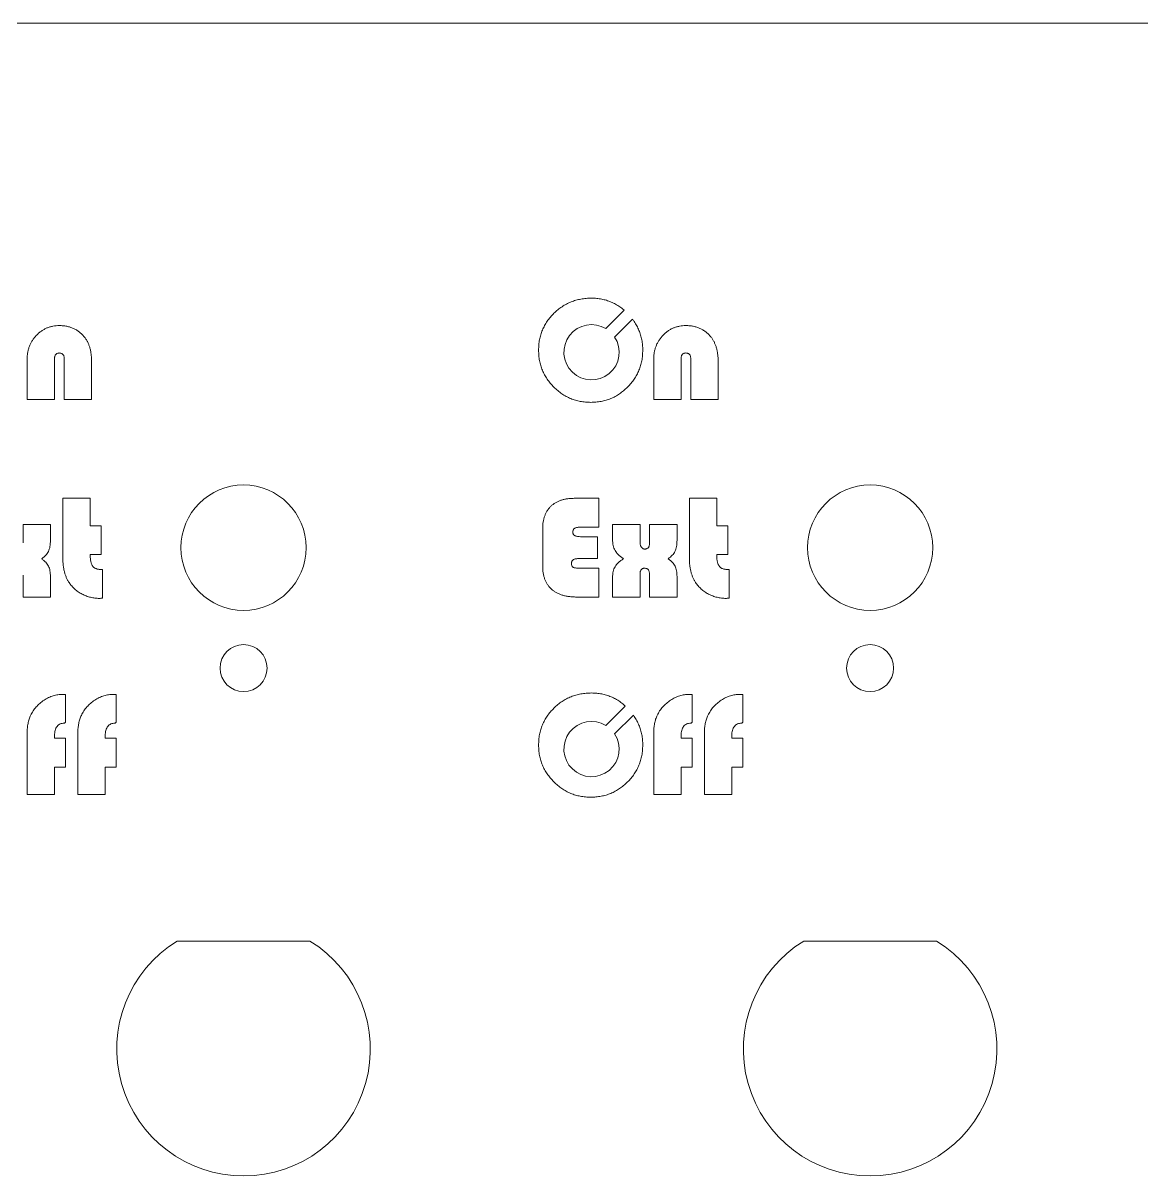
# Model space of a CAD drawing. Header units: millimetres. Extents: x 105 to 587, y 116 to 246.
# Drawn here: x 216.7 to 273.4, y 188 to 246.4 of the extents above; entities that cross this region are included whole.
import ezdxf

# ---------------------------------------------------------------- set-up
doc = ezdxf.new("R2010")
doc.units = ezdxf.units.MM

msp = doc.modelspace()

# ---------------------------------------------------------------- linework, layer by layer
at = {"color": 7, "linetype": 'Continuous', "lineweight": 15}
for p, q in [((587.181, 246.431), (104.581, 246.431)), ((247.21, 231.883), (246.279, 230.952)), ((246.721, 230.526), (247.63, 231.435)), ((216.953, 227.357), (216.953, 229.41)), ((218.342, 229.435), (218.342, 227.357)), ((218.828, 227.357), (218.828, 229.435)), ((220.217, 229.298), (220.217, 227.357)), ((248.703, 227.357), (248.703, 229.41)), ((250.092, 229.435), (250.092, 227.357)), ((250.578, 227.357), (250.578, 229.435)), ((251.967, 229.298), (251.967, 227.357)), ((218.342, 227.357), (216.953, 227.357)), ((220.217, 227.357), (218.828, 227.357)), ((250.092, 227.357), (248.703, 227.357)), ((251.967, 227.357), (250.578, 227.357)), ((218.759, 222.357), (220.148, 222.357)), ((218.759, 219.355), (218.759, 222.357)), ((220.148, 222.357), (220.148, 220.968)), ((244.671, 222.357), (245.926, 222.357)), ((245.926, 222.357), (245.926, 220.898)), ((250.509, 222.357), (251.898, 222.357)), ((250.509, 219.355), (250.509, 222.357)), ((251.898, 222.357), (251.898, 220.968)), ((216.745, 221.037), (218.134, 221.037)), ((216.745, 220.107), (216.745, 221.037)), ((218.134, 221.037), (218.134, 220.229)), ((220.148, 220.968), (220.703, 220.968)), ((220.703, 220.968), (220.703, 219.51)), ((243.078, 218.913), (243.078, 220.829)), ((245.926, 220.898), (245.012, 220.898)), ((246.62, 221.037), (248.009, 221.037)), ((246.62, 220.281), (246.62, 221.037)), ((248.009, 221.037), (248.009, 220.107)), ((248.495, 221.037), (249.884, 221.037)), ((248.495, 220.107), (248.495, 221.037)), ((249.884, 221.037), (249.884, 220.229)), ((251.898, 220.968), (252.453, 220.968)), ((252.453, 220.968), (252.453, 219.51)), ((245.044, 220.412), (245.856, 220.412)), ((245.856, 220.412), (245.856, 219.301)), ((220.703, 219.51), (220.148, 219.51)), ((245.856, 219.301), (244.896, 219.301)), ((252.453, 219.51), (251.898, 219.51)), ((216.745, 217.357), (216.745, 218.468)), ((220.773, 218.743), (220.773, 217.307)), ((244.961, 218.815), (245.926, 218.815)), ((245.926, 218.815), (245.926, 217.357)), ((248.009, 218.52), (248.009, 217.357)), ((248.495, 217.357), (248.495, 218.468)), ((252.523, 218.743), (252.523, 217.307)), ((218.134, 218.391), (218.134, 217.357)), ((246.62, 217.357), (246.62, 218.339)), ((249.884, 218.391), (249.884, 217.357)), ((218.134, 217.357), (216.745, 217.357)), ((245.926, 217.357), (244.794, 217.357)), ((248.009, 217.357), (246.62, 217.357)), ((249.884, 217.357), (248.495, 217.357)), ((218.755, 212.426), (218.898, 212.419)), ((218.898, 212.419), (218.898, 211.01)), ((221.324, 212.426), (221.467, 212.419)), ((221.467, 212.419), (221.467, 211.01)), ((250.505, 212.426), (250.648, 212.419)), ((250.648, 212.419), (250.648, 211.01)), ((253.074, 212.426), (253.217, 212.419)), ((253.217, 212.419), (253.217, 211.01)), ((247.263, 211.835), (246.279, 210.851)), ((246.721, 210.425), (247.673, 211.377)), ((216.953, 207.357), (216.953, 210.472)), ((218.342, 210.332), (218.342, 210.204)), ((219.523, 207.357), (219.523, 210.472)), ((220.912, 210.332), (220.912, 210.204)), ((248.703, 207.357), (248.703, 210.472)), ((250.092, 210.332), (250.092, 210.204)), ((251.273, 207.357), (251.273, 210.472)), ((252.662, 210.332), (252.662, 210.204)), ((218.342, 210.204), (218.898, 210.204)), ((218.898, 210.204), (218.898, 208.746)), ((220.912, 210.204), (221.467, 210.204)), ((221.467, 210.204), (221.467, 208.746)), ((250.092, 210.204), (250.648, 210.204)), ((250.648, 210.204), (250.648, 208.746)), ((252.662, 210.204), (253.217, 210.204)), ((253.217, 210.204), (253.217, 208.746)), ((218.342, 208.746), (218.342, 207.357)), ((218.898, 208.746), (218.342, 208.746)), ((220.912, 208.746), (220.912, 207.357)), ((221.467, 208.746), (220.912, 208.746)), ((250.092, 208.746), (250.092, 207.357)), ((250.648, 208.746), (250.092, 208.746)), ((252.662, 208.746), (252.662, 207.357)), ((253.217, 208.746), (252.662, 208.746)), ((218.342, 207.357), (216.953, 207.357)), ((220.912, 207.357), (219.523, 207.357)), ((250.092, 207.357), (248.703, 207.357)), ((252.662, 207.357), (251.273, 207.357)), ((231.281, 199.932), (224.556, 199.932)), ((263.031, 199.932), (256.306, 199.932))]:
    msp.add_line(p, q, dxfattribs=at)
for centre, radius in [((227.919, 219.857), 3.175), ((259.669, 219.857), 3.175), ((227.919, 213.757), 1.19), ((259.669, 213.757), 1.19)]:
    msp.add_circle(centre, radius, dxfattribs=at)
for centre, radius, start, end in [((245.552, 229.756), 1.4, 58.70258, 33.36097), ((245.552, 209.655), 1.4, 58.70258, 33.36097), ((227.919, 194.457), 6.425, 121.5548, 58.4452), ((259.669, 194.457), 6.425, 121.5548, 58.4452)]:
    msp.add_arc(centre, radius, start, end, dxfattribs=at)
for points, knots in [([(242.87, 229.859), (242.872, 229.949), (242.876, 230.128), (242.915, 230.389), (242.975, 230.64), (243.06, 230.881), (243.17, 231.11), (243.304, 231.33), (243.464, 231.538), (243.645, 231.733), (243.845, 231.91), (244.055, 232.068), (244.279, 232.199), (244.512, 232.309), (244.758, 232.392), (245.014, 232.452), (245.28, 232.489), (245.461, 232.493), (245.553, 232.496)], [0, 0, 0, 0, 0.064777, 0.127524, 0.188801, 0.249223, 0.309778, 0.370777, 0.43301, 0.496935, 0.561104, 0.623645, 0.685266, 0.746412, 0.807971, 0.870195, 0.934188, 1, 1, 1, 1]), ([(245.553, 232.496), (245.641, 232.493), (245.813, 232.489), (246.067, 232.451), (246.311, 232.39), (246.546, 232.305), (246.772, 232.195), (246.987, 232.061), (247.13, 231.951), (247.203, 231.889), (247.21, 231.883)], [0, 0, 0, 0, 0.063707, 0.1258868, 0.1868589, 0.2472547, 0.3080767, 0.3696298, 0.432535, 0.4392905, 0.4392905, 0.4392905, 0.4392905]), ([(247.63, 231.435), (247.66, 231.394), (247.739, 231.284), (247.852, 231.096), (247.961, 230.867), (248.045, 230.629), (248.104, 230.38), (248.141, 230.123), (248.146, 229.948), (248.148, 229.859)], [0.5890067, 0.5890067, 0.5890067, 0.5890067, 0.6260519, 0.6880053, 0.7490745, 0.8103762, 0.8723111, 0.9352378, 1, 1, 1, 1]), ([(216.953, 229.41), (216.955, 229.468), (216.958, 229.584), (216.98, 229.753), (217.016, 229.915), (217.069, 230.07), (217.135, 230.218), (217.217, 230.359), (217.314, 230.493), (217.425, 230.618), (217.545, 230.733), (217.674, 230.833), (217.81, 230.917), (217.952, 230.987), (218.102, 231.04), (218.258, 231.079), (218.421, 231.102), (218.531, 231.105), (218.587, 231.107)], [0, 0, 0, 0, 0.0669854, 0.1315474, 0.1946821, 0.2566037, 0.3181784, 0.379821, 0.4425395, 0.5063504, 0.5700542, 0.6321918, 0.6924895, 0.7527192, 0.8128255, 0.8737427, 0.9359036, 1, 1, 1, 1]), ([(218.587, 231.107), (218.652, 231.105), (218.777, 231.102), (218.96, 231.074), (219.133, 231.03), (219.296, 230.968), (219.45, 230.887), (219.593, 230.788), (219.728, 230.672), (219.806, 230.583), (219.846, 230.537)], [0, 0, 0, 0, 0.134431, 0.26255, 0.387133, 0.508173, 0.628991, 0.74958, 0.873273, 1, 1, 1, 1]), ([(248.703, 229.41), (248.705, 229.468), (248.708, 229.584), (248.73, 229.753), (248.766, 229.915), (248.819, 230.07), (248.885, 230.218), (248.967, 230.359), (249.064, 230.493), (249.175, 230.618), (249.295, 230.733), (249.424, 230.833), (249.56, 230.917), (249.702, 230.987), (249.852, 231.04), (250.008, 231.079), (250.171, 231.102), (250.281, 231.105), (250.337, 231.107)], [0, 0, 0, 0, 0.0669854, 0.1315474, 0.1946821, 0.2566037, 0.3181784, 0.379821, 0.4425395, 0.5063504, 0.5700542, 0.6321918, 0.6924895, 0.7527192, 0.8128255, 0.8737427, 0.9359036, 1, 1, 1, 1]), ([(250.337, 231.107), (250.402, 231.105), (250.527, 231.102), (250.71, 231.074), (250.883, 231.03), (251.046, 230.968), (251.2, 230.887), (251.343, 230.788), (251.478, 230.672), (251.556, 230.583), (251.596, 230.537)], [0, 0, 0, 0, 0.134431, 0.26255, 0.387133, 0.508173, 0.628991, 0.74958, 0.873273, 1, 1, 1, 1]), ([(219.846, 230.537), (219.876, 230.499), (219.936, 230.421), (220.012, 230.293), (220.074, 230.153), (220.129, 230.004), (220.167, 229.842), (220.197, 229.671), (220.214, 229.488), (220.216, 229.362), (220.217, 229.298)], [0, 0, 0, 0, 0.110488, 0.22257, 0.338093, 0.457703, 0.583113, 0.714882, 0.853614, 1, 1, 1, 1]), ([(251.596, 230.537), (251.626, 230.499), (251.686, 230.421), (251.762, 230.293), (251.824, 230.153), (251.879, 230.004), (251.917, 229.842), (251.947, 229.671), (251.964, 229.488), (251.966, 229.362), (251.967, 229.298)], [0, 0, 0, 0, 0.110488, 0.22257, 0.338093, 0.457703, 0.583113, 0.714882, 0.853614, 1, 1, 1, 1]), ([(218.583, 229.718), (218.564, 229.717), (218.528, 229.716), (218.478, 229.703), (218.436, 229.679), (218.401, 229.648), (218.373, 229.607), (218.356, 229.557), (218.343, 229.499), (218.342, 229.457), (218.342, 229.435)], [0, 0, 0, 0, 0.1330866, 0.2519312, 0.3627224, 0.4693201, 0.5832695, 0.7060223, 0.8441509, 1, 1, 1, 1]), ([(218.828, 229.435), (218.827, 229.457), (218.826, 229.498), (218.816, 229.557), (218.796, 229.606), (218.77, 229.649), (218.733, 229.679), (218.69, 229.703), (218.639, 229.716), (218.602, 229.717), (218.583, 229.718)], [0, 0, 0, 0, 0.154707, 0.291203, 0.41386, 0.525471, 0.63308, 0.745178, 0.865489, 1, 1, 1, 1]), ([(245.509, 227.218), (245.419, 227.22), (245.243, 227.224), (244.984, 227.263), (244.734, 227.321), (244.494, 227.407), (244.265, 227.517), (244.045, 227.65), (243.837, 227.809), (243.64, 227.989), (243.46, 228.185), (243.303, 228.395), (243.168, 228.613), (243.06, 228.844), (242.973, 229.083), (242.915, 229.333), (242.876, 229.593), (242.872, 229.769), (242.87, 229.859)], [0, 0, 0, 0, 0.064612, 0.12744, 0.188987, 0.24974, 0.310872, 0.372318, 0.435194, 0.499937, 0.564681, 0.6274, 0.688982, 0.750002, 0.810755, 0.872301, 0.935388, 1, 1, 1, 1]), ([(248.148, 229.859), (248.145, 229.769), (248.141, 229.591), (248.105, 229.33), (248.043, 229.08), (247.96, 228.838), (247.851, 228.608), (247.717, 228.389), (247.56, 228.18), (247.381, 227.984), (247.185, 227.805), (246.976, 227.648), (246.757, 227.515), (246.528, 227.405), (246.288, 227.322), (246.038, 227.261), (245.776, 227.224), (245.599, 227.22), (245.509, 227.218)], [0, 0, 0, 0, 0.065066, 0.128051, 0.189848, 0.250943, 0.311899, 0.373281, 0.435934, 0.500241, 0.564548, 0.627202, 0.688583, 0.749303, 0.810152, 0.871949, 0.934934, 1, 1, 1, 1]), ([(250.333, 229.718), (250.314, 229.717), (250.278, 229.716), (250.228, 229.703), (250.186, 229.679), (250.151, 229.648), (250.123, 229.607), (250.106, 229.557), (250.093, 229.499), (250.092, 229.457), (250.092, 229.435)], [0, 0, 0, 0, 0.1330866, 0.2519312, 0.3627224, 0.4693201, 0.5832695, 0.7060223, 0.8441509, 1, 1, 1, 1]), ([(250.578, 229.435), (250.577, 229.457), (250.576, 229.498), (250.566, 229.557), (250.546, 229.606), (250.52, 229.649), (250.483, 229.679), (250.44, 229.703), (250.389, 229.716), (250.352, 229.717), (250.333, 229.718)], [0, 0, 0, 0, 0.154707, 0.291203, 0.41386, 0.525471, 0.63308, 0.745178, 0.865489, 1, 1, 1, 1]), ([(243.078, 220.829), (243.079, 220.888), (243.082, 221.003), (243.102, 221.17), (243.134, 221.327), (243.179, 221.474), (243.238, 221.611), (243.311, 221.737), (243.396, 221.853), (243.494, 221.959), (243.604, 222.052), (243.726, 222.134), (243.857, 222.203), (244, 222.26), (244.153, 222.303), (244.316, 222.335), (244.49, 222.353), (244.61, 222.355), (244.671, 222.357)], [0, 0, 0, 0, 0.070532, 0.137149, 0.200755, 0.261892, 0.320772, 0.378699, 0.435608, 0.492827, 0.550189, 0.608118, 0.667309, 0.727854, 0.791231, 0.857296, 0.926443, 1, 1, 1, 1]), ([(245.012, 220.898), (244.98, 220.898), (244.92, 220.898), (244.837, 220.885), (244.767, 220.868), (244.709, 220.842), (244.663, 220.808), (244.628, 220.766), (244.61, 220.715), (244.607, 220.679), (244.606, 220.661)], [0, 0, 0, 0, 0.180869, 0.338609, 0.474632, 0.592275, 0.697858, 0.795705, 0.894517, 1, 1, 1, 1]), ([(218.134, 220.229), (218.133, 220.174), (218.13, 220.069), (218.113, 219.92), (218.08, 219.787), (218.035, 219.669), (217.974, 219.562), (217.893, 219.466), (217.796, 219.374), (217.72, 219.322), (217.68, 219.295)], [0, 0, 0, 0, 0.15099, 0.288016, 0.411755, 0.524564, 0.633522, 0.747777, 0.86857, 1, 1, 1, 1]), ([(244.606, 220.661), (244.607, 220.639), (244.61, 220.598), (244.627, 220.542), (244.658, 220.497), (244.703, 220.462), (244.764, 220.439), (244.841, 220.425), (244.937, 220.413), (245.006, 220.413), (245.044, 220.412)], [0, 0, 0, 0, 0.113418, 0.210372, 0.302211, 0.393275, 0.501212, 0.637705, 0.802423, 1, 1, 1, 1]), ([(247.177, 219.295), (247.129, 219.327), (247.037, 219.39), (246.916, 219.494), (246.817, 219.601), (246.741, 219.713), (246.685, 219.835), (246.648, 219.971), (246.623, 220.121), (246.621, 220.226), (246.62, 220.281)], [0, 0, 0, 0, 0.146016, 0.279398, 0.399717, 0.51038, 0.619373, 0.735603, 0.862612, 1, 1, 1, 1]), ([(249.884, 220.229), (249.883, 220.174), (249.88, 220.069), (249.863, 219.92), (249.83, 219.787), (249.785, 219.669), (249.724, 219.562), (249.643, 219.466), (249.546, 219.374), (249.47, 219.322), (249.43, 219.295)], [0, 0, 0, 0, 0.15099, 0.288016, 0.411755, 0.524564, 0.633522, 0.747777, 0.86857, 1, 1, 1, 1]), ([(248.009, 220.107), (248.01, 220.085), (248.011, 220.042), (248.025, 219.981), (248.044, 219.925), (248.075, 219.877), (248.112, 219.838), (248.154, 219.809), (248.201, 219.79), (248.235, 219.788), (248.252, 219.787)], [0, 0, 0, 0, 0.150516, 0.286897, 0.418748, 0.545097, 0.665061, 0.776609, 0.885493, 1, 1, 1, 1]), ([(248.252, 219.787), (248.271, 219.788), (248.307, 219.79), (248.358, 219.805), (248.402, 219.83), (248.436, 219.868), (248.464, 219.913), (248.481, 219.97), (248.494, 220.035), (248.495, 220.082), (248.495, 220.107)], [0, 0, 0, 0, 0.1260085, 0.2368796, 0.3440505, 0.4512214, 0.5648871, 0.6921345, 0.8365221, 1, 1, 1, 1]), ([(217.68, 219.295), (217.72, 219.267), (217.796, 219.213), (217.894, 219.121), (217.975, 219.026), (218.036, 218.923), (218.081, 218.81), (218.112, 218.684), (218.13, 218.543), (218.133, 218.443), (218.134, 218.391)], [0, 0, 0, 0, 0.13708, 0.262643, 0.377822, 0.487145, 0.598321, 0.719284, 0.853003, 1, 1, 1, 1]), ([(219.075, 218.095), (219.049, 218.135), (218.998, 218.218), (218.934, 218.353), (218.88, 218.496), (218.836, 218.649), (218.801, 218.812), (218.776, 218.984), (218.762, 219.167), (218.76, 219.291), (218.759, 219.355)], [0, 0, 0, 0, 0.109271, 0.22157, 0.337766, 0.458644, 0.584097, 0.716347, 0.854236, 1, 1, 1, 1]), ([(220.148, 219.51), (220.148, 219.474), (220.149, 219.407), (220.156, 219.311), (220.164, 219.223), (220.18, 219.144), (220.198, 219.072), (220.221, 219.009), (220.248, 218.955), (220.28, 218.908), (220.317, 218.867), (220.363, 218.836), (220.414, 218.805), (220.473, 218.783), (220.537, 218.764), (220.61, 218.754), (220.689, 218.744), (220.744, 218.744), (220.773, 218.743)], [0, 0, 0, 0, 0.09066, 0.173081, 0.249236, 0.318694, 0.382379, 0.439142, 0.491379, 0.539072, 0.585343, 0.632816, 0.683465, 0.736737, 0.79501, 0.857533, 0.926156, 1, 1, 1, 1]), ([(244.896, 219.301), (244.865, 219.301), (244.809, 219.3), (244.732, 219.289), (244.669, 219.273), (244.618, 219.249), (244.58, 219.215), (244.555, 219.17), (244.539, 219.117), (244.538, 219.079), (244.537, 219.058)], [0, 0, 0, 0, 0.182622, 0.336255, 0.466978, 0.57386, 0.670758, 0.769131, 0.875681, 1, 1, 1, 1]), ([(244.537, 219.058), (244.538, 219.035), (244.539, 218.993), (244.554, 218.936), (244.58, 218.89), (244.622, 218.858), (244.679, 218.838), (244.754, 218.825), (244.85, 218.817), (244.922, 218.816), (244.961, 218.815)], [0, 0, 0, 0, 0.1203, 0.220973, 0.309768, 0.392414, 0.492454, 0.624239, 0.794338, 1, 1, 1, 1]), ([(246.62, 218.339), (246.621, 218.393), (246.623, 218.496), (246.648, 218.643), (246.685, 218.776), (246.74, 218.895), (246.818, 219.003), (246.915, 219.106), (247.037, 219.205), (247.129, 219.264), (247.177, 219.295)], [0, 0, 0, 0, 0.138355, 0.265223, 0.381165, 0.489872, 0.599748, 0.720491, 0.853623, 1, 1, 1, 1]), ([(249.43, 219.295), (249.47, 219.267), (249.546, 219.213), (249.644, 219.121), (249.725, 219.026), (249.786, 218.923), (249.831, 218.81), (249.862, 218.684), (249.88, 218.543), (249.883, 218.443), (249.884, 218.391)], [0, 0, 0, 0, 0.13708, 0.262643, 0.377822, 0.487145, 0.598321, 0.719284, 0.853003, 1, 1, 1, 1]), ([(250.825, 218.095), (250.799, 218.135), (250.748, 218.218), (250.684, 218.353), (250.63, 218.496), (250.586, 218.649), (250.551, 218.812), (250.526, 218.984), (250.512, 219.167), (250.51, 219.291), (250.509, 219.355)], [0, 0, 0, 0, 0.109271, 0.22157, 0.337766, 0.458644, 0.584097, 0.716347, 0.854236, 1, 1, 1, 1]), ([(251.898, 219.51), (251.898, 219.474), (251.899, 219.407), (251.906, 219.311), (251.914, 219.223), (251.93, 219.144), (251.948, 219.072), (251.971, 219.009), (251.998, 218.955), (252.03, 218.908), (252.067, 218.867), (252.113, 218.836), (252.164, 218.805), (252.223, 218.783), (252.287, 218.764), (252.36, 218.754), (252.439, 218.744), (252.494, 218.744), (252.523, 218.743)], [0, 0, 0, 0, 0.09066, 0.173081, 0.249236, 0.318694, 0.382379, 0.439142, 0.491379, 0.539072, 0.585343, 0.632816, 0.683465, 0.736737, 0.79501, 0.857533, 0.926156, 1, 1, 1, 1]), ([(244.794, 217.357), (244.726, 217.358), (244.596, 217.361), (244.405, 217.379), (244.227, 217.41), (244.06, 217.453), (243.906, 217.51), (243.764, 217.579), (243.634, 217.661), (243.517, 217.755), (243.413, 217.861), (243.323, 217.978), (243.248, 218.108), (243.186, 218.247), (243.137, 218.398), (243.102, 218.56), (243.082, 218.732), (243.079, 218.852), (243.078, 218.913)], [0, 0, 0, 0, 0.076447, 0.148673, 0.217088, 0.282052, 0.343786, 0.40331, 0.461093, 0.517485, 0.573259, 0.629212, 0.685365, 0.742924, 0.80255, 0.864752, 0.930533, 1, 1, 1, 1]), ([(248.249, 218.815), (248.23, 218.814), (248.194, 218.813), (248.144, 218.799), (248.101, 218.776), (248.067, 218.742), (248.04, 218.699), (248.022, 218.647), (248.01, 218.587), (248.009, 218.543), (248.009, 218.52)], [0, 0, 0, 0, 0.1301779, 0.2470931, 0.3554629, 0.4631406, 0.5753239, 0.7000763, 0.8400776, 1, 1, 1, 1]), ([(248.495, 218.468), (248.494, 218.495), (248.492, 218.546), (248.482, 218.617), (248.463, 218.678), (248.436, 218.728), (248.4, 218.768), (248.356, 218.796), (248.305, 218.812), (248.268, 218.814), (248.249, 218.815)], [0, 0, 0, 0, 0.168556, 0.316147, 0.446022, 0.56155, 0.66798, 0.771943, 0.880528, 1, 1, 1, 1]), ([(220.615, 217.287), (220.539, 217.29), (220.386, 217.296), (220.161, 217.337), (219.944, 217.406), (219.735, 217.5), (219.539, 217.617), (219.364, 217.758), (219.204, 217.914), (219.118, 218.034), (219.075, 218.095)], [0, 0, 0, 0, 0.127374, 0.252297, 0.378045, 0.505002, 0.631709, 0.755055, 0.87718, 1, 1, 1, 1]), ([(252.365, 217.287), (252.289, 217.29), (252.136, 217.296), (251.911, 217.337), (251.694, 217.406), (251.485, 217.5), (251.289, 217.617), (251.114, 217.758), (250.954, 217.914), (250.868, 218.034), (250.825, 218.095)], [0, 0, 0, 0, 0.127374, 0.252297, 0.378045, 0.505002, 0.631709, 0.755055, 0.87718, 1, 1, 1, 1]), ([(220.773, 217.307), (220.742, 217.301), (220.69, 217.292), (220.637, 217.289), (220.615, 217.287)], [0, 0, 0, 0, 0.58817, 1, 1, 1, 1]), ([(252.523, 217.307), (252.492, 217.301), (252.44, 217.292), (252.387, 217.289), (252.365, 217.287)], [0, 0, 0, 0, 0.58817, 1, 1, 1, 1]), ([(217.129, 211.362), (217.148, 211.4), (217.187, 211.477), (217.253, 211.587), (217.328, 211.691), (217.409, 211.79), (217.498, 211.883), (217.594, 211.971), (217.697, 212.053), (217.806, 212.13), (217.92, 212.199), (218.035, 212.26), (218.153, 212.311), (218.27, 212.354), (218.39, 212.385), (218.51, 212.409), (218.632, 212.424), (218.714, 212.425), (218.755, 212.426)], [0, 0, 0, 0, 0.063391, 0.126024, 0.18804, 0.250637, 0.313713, 0.377202, 0.441782, 0.507317, 0.572591, 0.636698, 0.698735, 0.760187, 0.82006, 0.880127, 0.939979, 1, 1, 1, 1]), ([(219.699, 211.362), (219.718, 211.4), (219.757, 211.477), (219.823, 211.587), (219.897, 211.691), (219.979, 211.79), (220.068, 211.883), (220.164, 211.971), (220.267, 212.053), (220.376, 212.13), (220.489, 212.199), (220.605, 212.26), (220.722, 212.311), (220.839, 212.354), (220.959, 212.385), (221.079, 212.409), (221.201, 212.424), (221.283, 212.425), (221.324, 212.426)], [0, 0, 0, 0, 0.063391, 0.126024, 0.18804, 0.250637, 0.313713, 0.377202, 0.441782, 0.507317, 0.572591, 0.636698, 0.698735, 0.760187, 0.82006, 0.880127, 0.939979, 1, 1, 1, 1]), ([(242.87, 209.859), (242.872, 209.949), (242.876, 210.128), (242.915, 210.389), (242.975, 210.64), (243.06, 210.881), (243.17, 211.11), (243.304, 211.33), (243.464, 211.538), (243.645, 211.733), (243.845, 211.91), (244.055, 212.068), (244.279, 212.199), (244.512, 212.309), (244.758, 212.392), (245.014, 212.452), (245.28, 212.489), (245.461, 212.493), (245.553, 212.496)], [0, 0, 0, 0, 0.064777, 0.127524, 0.188801, 0.249223, 0.309778, 0.370777, 0.43301, 0.496935, 0.561104, 0.623645, 0.685266, 0.746412, 0.807971, 0.870195, 0.934188, 1, 1, 1, 1]), ([(245.553, 212.496), (245.641, 212.493), (245.813, 212.489), (246.067, 212.451), (246.311, 212.39), (246.546, 212.305), (246.772, 212.195), (246.987, 212.061), (247.149, 211.937), (247.239, 211.858), (247.263, 211.835)], [0, 0, 0, 0, 0.063707, 0.1258868, 0.1868589, 0.2472547, 0.3080767, 0.3696298, 0.432535, 0.4567152, 0.4567152, 0.4567152, 0.4567152]), ([(248.879, 211.362), (248.898, 211.4), (248.937, 211.477), (249.003, 211.587), (249.078, 211.691), (249.159, 211.79), (249.248, 211.883), (249.344, 211.971), (249.447, 212.053), (249.556, 212.13), (249.67, 212.199), (249.785, 212.26), (249.903, 212.311), (250.02, 212.354), (250.14, 212.385), (250.26, 212.409), (250.382, 212.424), (250.464, 212.425), (250.505, 212.426)], [0, 0, 0, 0, 0.063391, 0.126024, 0.18804, 0.250637, 0.313713, 0.377202, 0.441782, 0.507317, 0.572591, 0.636698, 0.698735, 0.760187, 0.82006, 0.880127, 0.939979, 1, 1, 1, 1]), ([(251.449, 211.362), (251.468, 211.4), (251.507, 211.477), (251.573, 211.587), (251.647, 211.691), (251.729, 211.79), (251.818, 211.883), (251.914, 211.971), (252.017, 212.053), (252.126, 212.13), (252.239, 212.199), (252.355, 212.26), (252.472, 212.311), (252.589, 212.354), (252.709, 212.385), (252.829, 212.409), (252.951, 212.424), (253.033, 212.425), (253.074, 212.426)], [0, 0, 0, 0, 0.063391, 0.126024, 0.18804, 0.250637, 0.313713, 0.377202, 0.441782, 0.507317, 0.572591, 0.636698, 0.698735, 0.760187, 0.82006, 0.880127, 0.939979, 1, 1, 1, 1]), ([(216.953, 210.472), (216.955, 210.556), (216.958, 210.718), (216.994, 210.95), (217.045, 211.166), (217.102, 211.298), (217.129, 211.362)], [0, 0, 0, 0, 0.274508, 0.531228, 0.771378, 1, 1, 1, 1]), ([(218.835, 210.968), (218.797, 210.966), (218.725, 210.964), (218.625, 210.93), (218.537, 210.879), (218.466, 210.803), (218.409, 210.711), (218.371, 210.599), (218.345, 210.472), (218.343, 210.38), (218.342, 210.332)], [0, 0, 0, 0, 0.1231064, 0.2356925, 0.344122, 0.4552697, 0.5728993, 0.6994469, 0.8414216, 1, 1, 1, 1]), ([(218.898, 211.01), (218.886, 210.998), (218.868, 210.98), (218.844, 210.971), (218.835, 210.968)], [0, 0, 0, 0, 0.632185, 1, 1, 1, 1]), ([(219.523, 210.472), (219.525, 210.556), (219.528, 210.718), (219.563, 210.95), (219.615, 211.166), (219.671, 211.298), (219.699, 211.362)], [0, 0, 0, 0, 0.274508, 0.531228, 0.771378, 1, 1, 1, 1]), ([(221.404, 210.968), (221.367, 210.966), (221.295, 210.964), (221.195, 210.93), (221.107, 210.879), (221.036, 210.803), (220.978, 210.711), (220.94, 210.599), (220.915, 210.472), (220.913, 210.38), (220.912, 210.332)], [0, 0, 0, 0, 0.1231064, 0.2356925, 0.344122, 0.4552697, 0.5728993, 0.6994469, 0.8414216, 1, 1, 1, 1]), ([(221.467, 211.01), (221.456, 210.998), (221.438, 210.98), (221.413, 210.971), (221.404, 210.968)], [0, 0, 0, 0, 0.632185, 1, 1, 1, 1]), ([(247.673, 211.377), (247.688, 211.355), (247.751, 211.263), (247.852, 211.096), (247.961, 210.867), (248.045, 210.629), (248.104, 210.38), (248.141, 210.123), (248.146, 209.948), (248.148, 209.859)], [0.6066045, 0.6066045, 0.6066045, 0.6066045, 0.6260519, 0.6880053, 0.7490745, 0.8103762, 0.8723111, 0.9352378, 1, 1, 1, 1]), ([(248.703, 210.472), (248.705, 210.556), (248.708, 210.718), (248.744, 210.95), (248.795, 211.166), (248.852, 211.298), (248.879, 211.362)], [0, 0, 0, 0, 0.274508, 0.531228, 0.771378, 1, 1, 1, 1]), ([(250.585, 210.968), (250.547, 210.966), (250.475, 210.964), (250.375, 210.93), (250.287, 210.879), (250.216, 210.803), (250.159, 210.711), (250.121, 210.599), (250.095, 210.472), (250.093, 210.38), (250.092, 210.332)], [0, 0, 0, 0, 0.1231064, 0.2356925, 0.344122, 0.4552697, 0.5728993, 0.6994469, 0.8414216, 1, 1, 1, 1]), ([(250.648, 211.01), (250.636, 210.998), (250.618, 210.98), (250.594, 210.971), (250.585, 210.968)], [0, 0, 0, 0, 0.632185, 1, 1, 1, 1]), ([(251.273, 210.472), (251.275, 210.556), (251.278, 210.718), (251.313, 210.95), (251.365, 211.166), (251.421, 211.298), (251.449, 211.362)], [0, 0, 0, 0, 0.274508, 0.531228, 0.771378, 1, 1, 1, 1]), ([(253.154, 210.968), (253.117, 210.966), (253.045, 210.964), (252.945, 210.93), (252.857, 210.879), (252.786, 210.803), (252.728, 210.711), (252.69, 210.599), (252.665, 210.472), (252.663, 210.38), (252.662, 210.332)], [0, 0, 0, 0, 0.1231064, 0.2356925, 0.344122, 0.4552697, 0.5728993, 0.6994469, 0.8414216, 1, 1, 1, 1]), ([(253.217, 211.01), (253.206, 210.998), (253.188, 210.98), (253.163, 210.971), (253.154, 210.968)], [0, 0, 0, 0, 0.632185, 1, 1, 1, 1]), ([(245.509, 207.218), (245.419, 207.22), (245.243, 207.224), (244.984, 207.263), (244.734, 207.321), (244.494, 207.407), (244.265, 207.517), (244.045, 207.65), (243.837, 207.809), (243.64, 207.989), (243.46, 208.185), (243.303, 208.395), (243.168, 208.613), (243.06, 208.844), (242.973, 209.083), (242.915, 209.333), (242.876, 209.593), (242.872, 209.769), (242.87, 209.859)], [0, 0, 0, 0, 0.064612, 0.12744, 0.188987, 0.24974, 0.310872, 0.372318, 0.435194, 0.499937, 0.564681, 0.6274, 0.688982, 0.750002, 0.810755, 0.872301, 0.935388, 1, 1, 1, 1]), ([(248.148, 209.859), (248.145, 209.769), (248.141, 209.591), (248.105, 209.33), (248.043, 209.08), (247.96, 208.838), (247.851, 208.608), (247.717, 208.389), (247.56, 208.18), (247.381, 207.984), (247.185, 207.805), (246.976, 207.648), (246.757, 207.515), (246.528, 207.405), (246.288, 207.322), (246.038, 207.261), (245.776, 207.224), (245.599, 207.22), (245.509, 207.218)], [0, 0, 0, 0, 0.065066, 0.128051, 0.189848, 0.250943, 0.311899, 0.373281, 0.435934, 0.500241, 0.564548, 0.627202, 0.688583, 0.749303, 0.810152, 0.871949, 0.934934, 1, 1, 1, 1])]:
    msp.add_open_spline(points, degree=3, knots=knots, dxfattribs=at)

doc.saveas('drawing.dxf')
